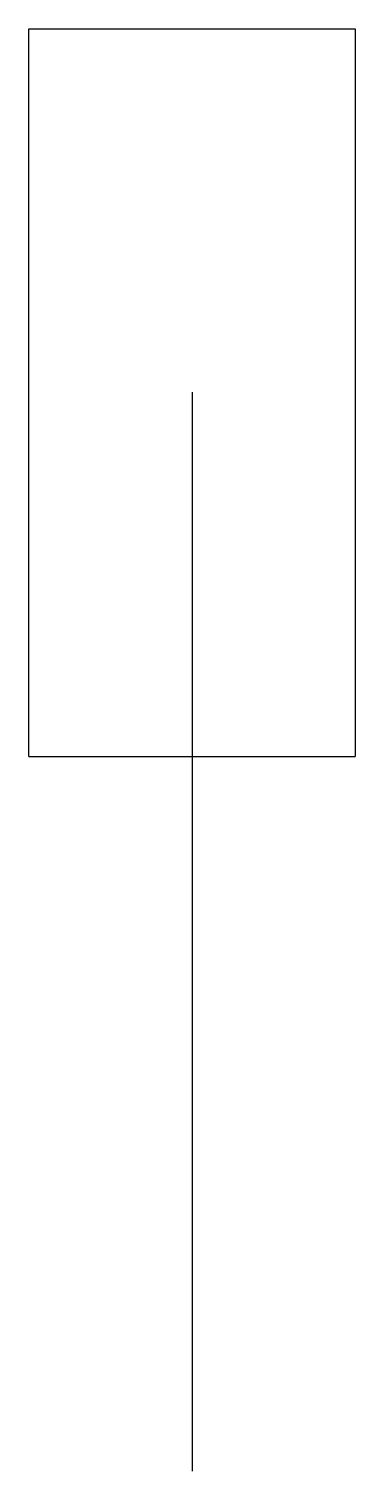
# Model space of a CAD drawing. Header units: metres. Extents: x 109110 to 109313, y -133248 to -132346.
import ezdxf

# ---------------------------------------------------------------- set-up
doc = ezdxf.new("R2010")
doc.units = ezdxf.units.M
doc.layers.add('DET1', color=1, linetype='Continuous')
doc.layers.add('R', color=3, linetype='Continuous')

msp = doc.modelspace()

# ---------------------------------------------------------------- linework, layer by layer
at = {"layer": 'DET1'}
for p, q in [((109109.61, -132801.41), (109109.61, -132346.28)), ((109109.61, -132346.28), (109313.29, -132346.28)), ((109211.45, -132573.53), (109211.45, -133248.25)), ((109109.61, -132801.41), (109313.29, -132801.41))]:
    msp.add_line(p, q, dxfattribs=at)
at = {"layer": 'R'}
msp.add_line((109313.29, -132346.28), (109313.29, -132801.41), dxfattribs=at)

doc.saveas('drawing.dxf')
